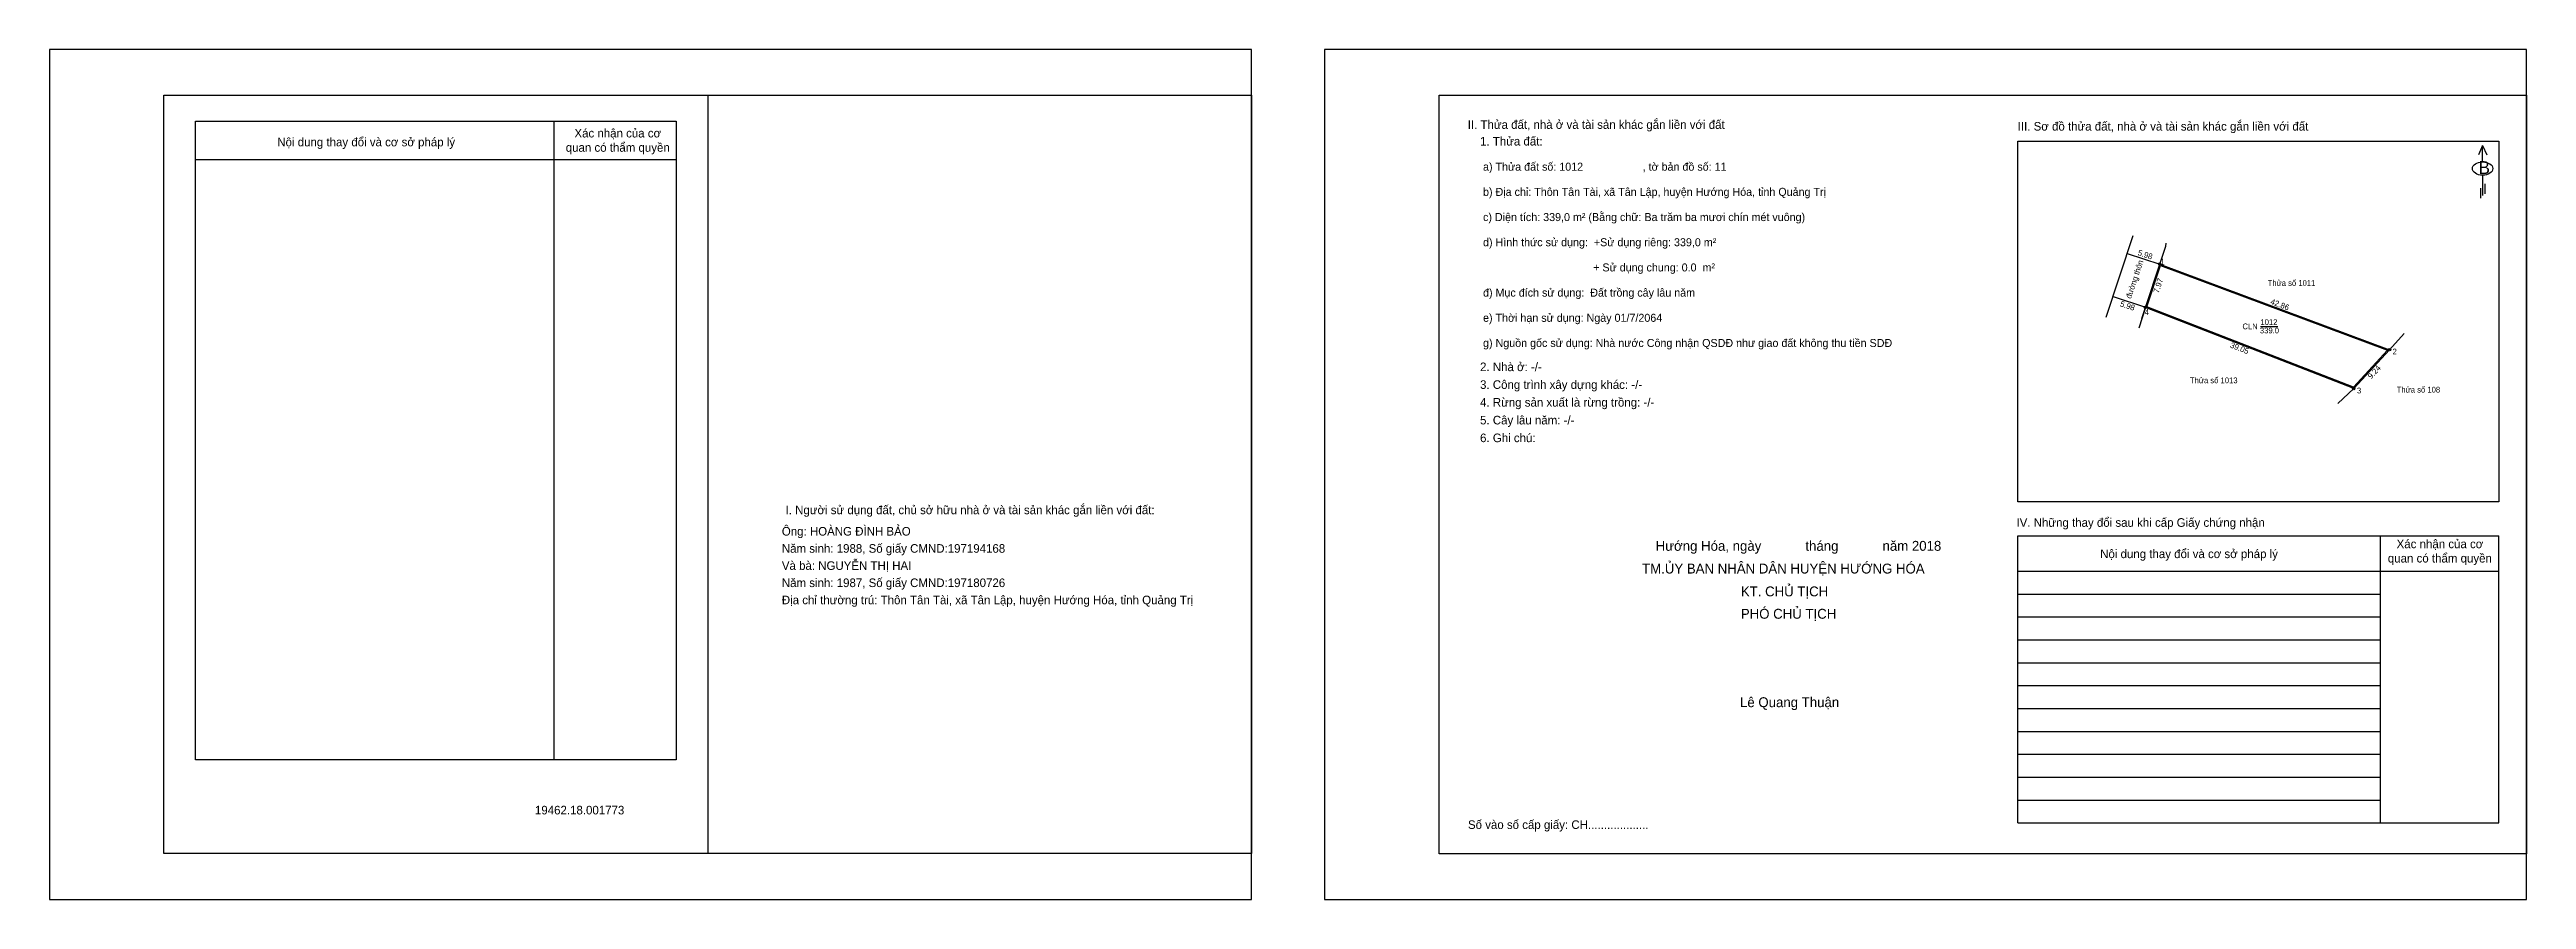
# Model space of a CAD drawing. Extents: x 547266 to 547698, y 1837483 to 1837631.
import ezdxf

# ---------------------------------------------------------------- set-up
doc = ezdxf.new("R2010")
doc.units = 0
for name, color, linetype in [('Level 1', 7, 'Continuous'), ('Level 11', 7, 'Continuous'), ('Level 12', 7, 'Continuous'), ('Level 13', 7, 'Continuous'), ('Level 14', 7, 'Continuous'), ('Level 15', 7, 'Continuous'), ('Level 16', 7, 'Continuous'), ('Level 17', 7, 'Continuous'), ('Level 18', 7, 'Continuous'), ('Level 19', 7, 'Continuous'), ('Level 2', 7, 'Continuous'), ('Level 3', 7, 'Continuous'), ('Level 4', 7, 'Continuous'), ('Level 5', 7, 'Continuous'), ('Level 6', 7, 'Continuous')]:
    doc.layers.add(name, color=color, linetype=linetype)

msp = doc.modelspace()

# ---------------------------------------------------------------- linework, layer by layer
at = {"layer": 'Level 1'}
for p, q in [((547291.2, 1837618.99), (547375.2, 1837618.99)), ((547291.2, 1837507.38), (547291.2, 1837618.99)), ((547375.2, 1837618.99), (547375.2, 1837507.38)), ((547291.2, 1837612.29), (547375.2, 1837612.29)), ((547609.65, 1837546.53), (547693.65, 1837546.53)), ((547672.92, 1837546.53), (547672.92, 1837496.37)), ((547609.65, 1837540.35), (547693.65, 1837540.35)), ((547609.65, 1837536.35), (547672.92, 1837536.35)), ((547609.65, 1837532.35), (547672.92, 1837532.35)), ((547609.65, 1837528.35), (547672.92, 1837528.35)), ((547609.65, 1837524.35), (547672.92, 1837524.35)), ((547609.65, 1837520.35), (547672.92, 1837520.35)), ((547609.65, 1837516.35), (547672.92, 1837516.35)), ((547609.65, 1837512.35), (547672.92, 1837512.35)), ((547609.65, 1837508.35), (547672.92, 1837508.35)), ((547609.65, 1837504.35), (547672.92, 1837504.35)), ((547609.65, 1837500.35), (547672.92, 1837500.35))]:
    msp.add_line(p, q, dxfattribs=at)
for points in [[(547353.84, 1837618.99), (547353.84, 1837507.38)], [(547609.65, 1837496.37), (547609.65, 1837546.53)], [(547693.65, 1837496.37), (547693.65, 1837546.53)], [(547375.2, 1837507.38), (547291.2, 1837507.38)]]:
    msp.add_lwpolyline(points, dxfattribs=at)
at = {"layer": 'Level 11'}
for p, q in [((547628.73, 1837595.87), (547634.41, 1837594)), ((547631.92, 1837586.43), (547634.41, 1837594)), ((547631.92, 1837586.43), (547634.41, 1837594)), ((547634.41, 1837594), (547674.57, 1837579.04)), ((547626.26, 1837588.35), (547631.94, 1837586.48)), ((547668.31, 1837572.25), (547631.92, 1837586.43)), ((547674.57, 1837579.04), (547668.31, 1837572.25))]:
    msp.add_line(p, q, dxfattribs=at)
at = {"layer": 'Level 12'}
for centre in [(547634.41, 1837594), (547631.92, 1837586.43), (547674.57, 1837579.04), (547668.31, 1837572.25)]:
    msp.add_circle(centre, 0.209, dxfattribs=at)
at = {"layer": 'Level 13'}
for p, q in [((547634.41, 1837594), (547635.46, 1837597.13)), ((547635.46, 1837597.13), (547635.52, 1837597.64)), ((547631.92, 1837586.43), (547630.75, 1837582.8)), ((547674.57, 1837579.04), (547677.13, 1837581.86)), ((547668.31, 1837572.25), (547665.54, 1837569.62))]:
    msp.add_line(p, q, dxfattribs=at)
at = {"layer": 'Level 14'}
for p, q in [((547634.41, 1837594), (547635.05, 1837595.89)), ((547631.3, 1837584.52), (547631.92, 1837586.43)), ((547631.92, 1837586.43), (547631.92, 1837586.43))]:
    msp.add_line(p, q, dxfattribs=at)
at = {"layer": 'Level 17'}
msp.add_line((547652, 1837583.12), (547655.03, 1837583.12), dxfattribs=at)
at = {"layer": 'Level 18'}
msp.add_lwpolyline([(547625.07, 1837584.72), (547629.76, 1837599)], dxfattribs=at)
at = {"layer": 'Level 19'}
msp.add_lwpolyline([(547674.22, 1837578.96), (547668.25, 1837572.48), (547632.17, 1837586.55), (547634.54, 1837593.74)], close=True, dxfattribs=at)
at = {"layer": 'Level 2'}
for p, q in [((547508.5, 1837623.49), (547698.5, 1837623.49)), ((547508.5, 1837490.99), (547508.5, 1837623.49)), ((547609.65, 1837552.45), (547609.65, 1837615.5)), ((547609.65, 1837615.5), (547693.65, 1837615.5)), ((547693.65, 1837615.5), (547693.65, 1837552.45)), ((547693.65, 1837552.45), (547609.65, 1837552.45))]:
    msp.add_line(p, q, dxfattribs=at)
msp.add_lwpolyline([(547475.7, 1837491), (547285.7, 1837491), (547285.7, 1837623.5), (547475.7, 1837623.5)], close=True, dxfattribs=at)
for points in [[(547380.7, 1837623.5), (547380.7, 1837491)], [(547698.5, 1837623.49), (547698.5, 1837490.99), (547508.5, 1837490.99)]]:
    msp.add_lwpolyline(points, dxfattribs=at)
at = {"layer": 'Level 3'}
msp.add_lwpolyline([(547265.7, 1837631.49), (547265.7, 1837482.99), (547475.7, 1837482.99), (547475.7, 1837631.49)], close=True, dxfattribs=at)
at = {"layer": 'Level 4'}
msp.add_lwpolyline([(547488.5, 1837631.49), (547488.5, 1837482.99), (547698.5, 1837482.99), (547698.5, 1837631.49)], close=True, dxfattribs=at)
at = {"layer": 'Level 5'}
for p, q in [((547690.83, 1837614.7), (547690.1, 1837613.1)), ((547690.83, 1837611.87), (547690.83, 1837614.7)), ((547690.83, 1837614.7), (547691.56, 1837613.1)), ((547690.84, 1837609.53), (547690.84, 1837605.96)), ((547690.46, 1837607.29), (547690.46, 1837605.55)), ((547691.25, 1837608.03), (547691.25, 1837606.29)), ((547609.65, 1837496.37), (547693.65, 1837496.37))]:
    msp.add_line(p, q, dxfattribs=at)
msp.add_ellipse((547690.84, 1837610.69), major_axis=(1.78, 0), ratio=0.655849, dxfattribs=at)

# ---------------------------------------------------------------- texts
at = {"layer": 'Level 1'}
for s, height, p in [('Xác nhận của cơ ', 1.5, (547357.42, 1837616.13)), ('Nội dung thay đổi và cơ sở pháp lý', 1.5, (547305.5, 1837614.58)), ('quan có thẩm quyền', 1.5, (547355.9, 1837613.63)), ('I. Người sử dụng đất, chủ sở hữu nhà ở và tài sản khác gắn liền với đất:', 1.5, (547394.31, 1837550.3)), ('IV. Những thay đổi sau khi cấp Giấy chứng nhận', 1.5, (547609.39, 1837548.1)), ('Nội dung thay đổi và cơ sở pháp lý', 1.5, (547624.01, 1837542.63)), ('Xác nhận của cơ ', 1.5, (547675.81, 1837544.36)), ('quan có thẩm quyền', 1.5, (547674.28, 1837541.86)), ('Lê Quang Thuận', 1.7268, (547561.08, 1837516.59))]:
    msp.add_text(s, height=height, dxfattribs=at).set_placement(p)
at = {"layer": 'Level 11'}
for p in [(547630.49, 1837595.59), (547627.4, 1837586.65)]:
    msp.add_text('5.98', height=1, rotation=341.8014, dxfattribs=at).set_placement(p)
at = {"layer": 'Level 15'}
for s, p in [('1', (547634.56, 1837593.93)), ('4', (547631.8, 1837585.13)), ('2', (547675.1, 1837578.22)), ('3', (547668.88, 1837571.41))]:
    msp.add_text(s, height=1, dxfattribs=at).set_placement(p)
at = {"layer": 'Level 16'}
for s, rotation, p in [('7.97', 71.8014, (547634.23, 1837588.85)), ('42.86', 339.5658, (547653.67, 1837587.05)), ('39.05', 338.7032, (547646.63, 1837579.47)), ('9.24', 47.3239, (547671.38, 1837573.85))]:
    msp.add_text(s, height=1, rotation=rotation, dxfattribs=at).set_placement(p)
at = {"layer": 'Level 17'}
for s, p in [('Thửa số 1011', (547653.28, 1837590.2)), ('CLN', (547648.87, 1837582.62)), ('339.0', (547651.92, 1837581.9)), ('1012', (547652.01, 1837583.37)), ('Thửa số 1013', (547639.69, 1837573.19)), ('Thửa số 108', (547675.83, 1837571.56))]:
    msp.add_text(s, height=1, dxfattribs=at).set_placement(p)
at = {"layer": 'Level 18'}
msp.add_text('đường thôn', height=1, rotation=71.8014, dxfattribs=at).set_placement((547629.41, 1837587.88))
at = {"layer": 'Level 5'}
for s, height, p in [('II. Thửa đất, nhà ở và tài sản khác gắn liền với đất', 1.5, (547513.51, 1837617.63)), ('III. Sơ đồ thửa đất, nhà ở và tài sản khác gắn liền với đất', 1.5, (547609.6, 1837617.33)), ('B', 2.25, (547690.12, 1837609.74)), ('Hướng Hóa, ngày            tháng            năm 2018', 1.7268, (547546.34, 1837543.91)), ('TM.ỦY BAN NHÂN DÂN HUYỆN HƯỚNG HÓA', 1.7268, (547543.97, 1837539.94)), ('KT. CHỦ TỊCH', 1.7268, (547561.23, 1837535.95)), ('PHÓ CHỦ TỊCH', 1.7268, (547561.23, 1837532.04)), ('19462.18.001773', 1.5, (547350.52, 1837497.85)), ('Số vào sổ cấp giấy: CH...................', 1.5, (547513.55, 1837495.31))]:
    msp.add_text(s, height=height, dxfattribs=at).set_placement(p)
at = {"layer": 'Level 6'}
for s, height, p in [('1. Thửa đất: ', 1.5, (547515.66, 1837614.72)), (' a) Thửa đất số: 1012                    , tờ bản đồ số: 11', 1.4, (547515.66, 1837610.32)), (' b) Địa chỉ: Thôn Tân Tài, xã Tân Lập, huyện Hướng Hóa, tỉnh Quảng Trị', 1.4, (547515.66, 1837605.92)), (' c) Diện tích: 339,0 m² (Bằng chữ: Ba trăm ba mươi chín mét vuông)', 1.4, (547515.66, 1837601.52)), (' d) Hình thức sử dụng:  +Sử dụng riêng: 339,0 m²', 1.4, (547515.66, 1837597.12)), ('                                      + Sử dụng chung: 0.0  m²', 1.4, (547515.66, 1837592.72)), (' đ) Mục đích sử dụng:  Đất trồng cây lâu năm', 1.4, (547515.66, 1837588.32)), (' e) Thời hạn sử dụng: Ngày 01/7/2064', 1.4, (547515.66, 1837583.92)), (' g) Nguồn gốc sử dụng: Nhà nước Công nhận QSDĐ như giao đất không thu tiền SDĐ', 1.4, (547515.66, 1837579.52)), ('2. Nhà ở: -/-', 1.5, (547515.66, 1837575.3)), ('4. Rừng sản xuất là rừng trồng: -/-', 1.5, (547515.66, 1837569.1)), ('3. Công trình xây dựng khác: -/-', 1.5, (547515.66, 1837572.2)), ('5. Cây lâu năm: -/-', 1.5, (547515.66, 1837565.99)), ('6. Ghi chú:', 1.5, (547515.66, 1837562.89)), ('Ông: HOÀNG ĐÌNH BẢO', 1.5, (547393.66, 1837546.57)), ('Năm sinh: 1988, Số giấy CMND:197194168', 1.5, (547393.66, 1837543.57)), ('Và bà: NGUYỄN THỊ HAI', 1.5, (547393.66, 1837540.57)), ('Địa chỉ thường trú: Thôn Tân Tài, xã Tân Lập, huyện Hướng Hóa, tỉnh Quảng Trị', 1.5, (547393.66, 1837534.57)), ('Năm sinh: 1987, Số giấy CMND:197180726', 1.5, (547393.66, 1837537.57))]:
    msp.add_text(s, height=height, dxfattribs=at).set_placement(p)

doc.saveas('drawing.dxf')
